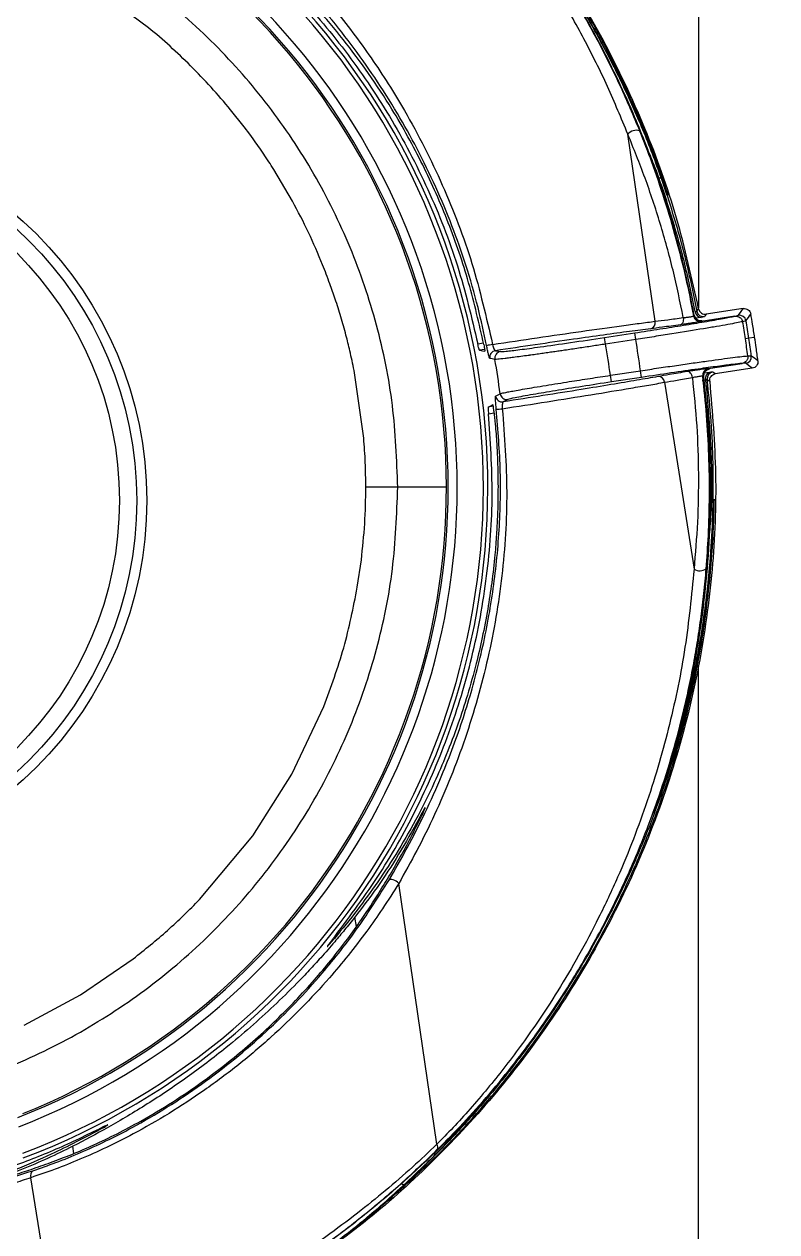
# Model space of a CAD drawing. Extents: x -51 to 27, y -13 to 136.
# Drawn here: x -37.31 to -33.94, y 42.49 to 47.88 of the extents above; entities that cross this region are included whole.
import ezdxf

# ---------------------------------------------------------------- set-up
doc = ezdxf.new("R2010")
doc.units = 0
doc.header["$MEASUREMENT"] = 0
doc.layers.add('GEOMETRY', color=2, linetype='Continuous', lineweight=25)

# ---------------------------------------------------------------- blocks, each defined once
blk = doc.blocks.new('2026 MONTERREY-BLOOM')
at = {"layer": 'GEOMETRY'}
for p, q in [((-22.6128, -34.1965), (-22.6128, -37.1011)), ((-25.0709, -35.8489), (-25.2888, -35.6878)), ((-24.6442, -36.291), (-24.7045, -36.215)), ((-24.6187, -36.325), (-24.6442, -36.291)), ((-24.6037, -36.3456), (-24.6187, -36.325)), ((-24.4276, -36.6235), (-24.5112, -36.482)), ((-22.4128, -37.1037), (-22.5779, -37.1289)), ((-22.6006, -37.1429), (-22.6255, -37.1471)), ((-22.4501, -37.1381), (-22.6007, -37.161)), ((-22.4002, -37.1582), (-22.4151, -37.1624)), ((-23.0322, -37.2329), (-22.8976, -37.2124)), ((-23.0277, -37.2625), (-23.0322, -37.2329)), ((-22.8931, -37.242), (-22.8976, -37.2124)), ((-22.3876, -37.2364), (-22.4028, -37.2387)), ((-22.3616, -37.2324), (-22.3876, -37.2364)), ((-23.5992, -37.2609), (-23.5741, -37.2571)), ((-23.5686, -37.2863), (-23.5918, -37.2898)), ((-22.8931, -37.242), (-23.0277, -37.2625)), ((-22.3919, -37.3151), (-22.3764, -37.3147)), ((-24.109, -37.6823), (-24.1519, -37.3799)), ((-23.0065, -37.4019), (-22.8719, -37.3814)), ((-22.8673, -37.4111), (-22.8719, -37.3814)), ((-22.5631, -37.389), (-22.588, -37.3924)), ((-22.5686, -37.3717), (-22.418, -37.3488)), ((-22.3722, -37.3705), (-22.5373, -37.3956)), ((-23.0019, -37.4316), (-23.0065, -37.4019)), ((-22.8673, -37.4111), (-23.0019, -37.4316)), ((-22.5962, -37.4238), (-22.5808, -37.4218)), ((-23.5299, -37.5403), (-23.5532, -37.5438)), ((-23.5515, -37.5737), (-23.5262, -37.5698)), ((-23.7439, -37.9016), (-23.957, -37.9016)), ((-24.1378, -38.349), (-24.1198, -38.2268)), ((-22.6128, -41.6067), (-22.6128, -38.702)), ((-24.43, -39.184), (-24.2872, -38.8815)), ((-24.605, -39.4598), (-24.43, -39.184)), ((-23.8619, -39.3824), (-23.8604, -39.3916)), ((-24.843, -39.7441), (-24.605, -39.4598)), ((-23.7819, -40.8383), (-23.9526, -39.6723)), ((-24.142, -39.8654), (-24.1487, -39.8232)), ((-25.3756, -40.1706), (-25.1398, -40.0092)), ((-25.6273, -40.3057), (-25.3756, -40.1706)), ((-25.4055, -40.8795), (-25.4102, -40.8472)), ((-25.4591, -41.859), (-25.5971, -40.9873))]:
    blk.add_line(p, q, dxfattribs=at)
at = {"layer": 'GEOMETRY', "flags": 128}
for points in [[(-22.806, -37.1607), (-22.8747, -36.6923), (-22.9286, -36.3244)], [(-22.7754, -36.5227), (-22.7773, -36.5211), (-22.7816, -36.5205), (-22.7881, -36.5211), (-22.7931, -36.5221)], [(-22.6197, -37.1159), (-22.6153, -37.1097), (-22.6119, -37.1049)], [(-22.4343, -37.1336), (-22.4223, -37.1169), (-22.4128, -37.1037)], [(-22.6807, -37.144), (-22.6802, -37.1498), (-22.6804, -37.1554), (-22.6812, -37.1607), (-22.6825, -37.1654), (-22.6844, -37.1694), (-22.6868, -37.1726), (-22.6896, -37.1748), (-22.6927, -37.1759)], [(-22.6347, -37.1368), (-22.6332, -37.1348), (-22.632, -37.1331)], [(-22.598, -37.1573), (-22.5995, -37.1594), (-22.6007, -37.161)], [(-22.5779, -37.1289), (-22.5823, -37.1351), (-22.5857, -37.1399)], [(-23.5918, -37.2898), (-23.5786, -37.2921), (-23.5682, -37.2938)], [(-23.5226, -37.3308), (-23.5355, -37.3286), (-23.5456, -37.3269)], [(-23.5207, -37.292), (-23.5078, -37.2942), (-23.4976, -37.2959)], [(-22.6399, -37.4118), (-22.6412, -37.4061), (-22.643, -37.4008), (-22.6453, -37.396), (-22.648, -37.3919), (-22.6511, -37.3886), (-22.6543, -37.3863), (-22.6576, -37.3851), (-22.6608, -37.3849)], [(-22.5649, -37.3745), (-22.567, -37.3729), (-22.5686, -37.3717)], [(-22.5373, -37.3956), (-22.5433, -37.391), (-22.548, -37.3874)], [(-22.3722, -37.3705), (-22.3887, -37.3581), (-22.4016, -37.3483)], [(-22.7645, -37.4332), (-22.6906, -37.9007), (-22.6326, -38.268)], [(-22.5938, -37.4049), (-22.5918, -37.4065), (-22.5902, -37.4077)], [(-22.5733, -37.4205), (-22.5673, -37.425), (-22.5626, -37.4286)], [(-23.5201, -37.4947), (-23.5084, -37.4888), (-23.4993, -37.4842)], [(-23.5532, -37.5438), (-23.5412, -37.5378), (-23.5318, -37.533)], [(-23.465, -37.51), (-23.4767, -37.5159), (-23.4858, -37.5206)], [(-22.7731, -39.2476), (-22.773, -39.2476), (-22.7729, -39.2486)], [(-23.9526, -39.6723), (-23.9578, -39.6674), (-23.9641, -39.663), (-23.9708, -39.6594), (-23.9776, -39.6569), (-23.9841, -39.6555), (-23.9898, -39.6554), (-23.9944, -39.6566), (-23.9975, -39.6589)]]:
    blk.add_lwpolyline(points, dxfattribs=at)
at = {"layer": 'GEOMETRY'}
for radius in [1.685, 1.64, 1.5625]:
    blk.add_circle((-26.764, -37.9616), radius, dxfattribs=at)
for centre, radius, start, end in [((-26.7555, -37.9016), 3.201, 290.5678, 86.753), ((-26.7555, -37.9016), 3.181, 290.6619, 86.6589), ((-26.7555, -37.9016), 3.064, 291.1274, 86.1934), ((-26.7555, -37.9016), 3.024, 291.335, 85.9858), ((-26.7555, -37.9016), 3.016, 291.84, 85.4808), ((-22.891, -36.3571), 0.0499, 72.6965, 138.9794), ((-22.5999, -37.1155), 0.0274, 182.7797, 268.5118), ((-22.5902, -37.1102), 0.03, 190.7773, 278.6409), ((-32.7306, -29.7539), 12.7098, 324.36867, 324.53534), ((-22.8335, -37.1666), 0.0281, 284.8494, 12.2596), ((-22.6052, -37.1313), 0.03, 190.5341, 278.6408), ((-22.6025, -37.1276), 0.03, 190.5771, 278.6408), ((-22.4298, -37.1633), 0.03, 9.7064, 98.6404), ((-26.7555, -37.9016), 4.4028, 8.6604, 9.6652), ((-26.7555, -37.9016), 4.4182, 8.6604, 9.6865), ((-26.7555, -37.9016), 4.4182, 7.6343, 8.6604), ((-23.4317, -37.8051), 0.5507, 100.6357, 103.4351), ((-26.7555, -37.9016), 3.7822, 7.592, 9.7288), ((-26.7555, -37.9016), 3.9183, 7.6292, 9.6916), ((-26.7555, -37.9016), 4.4028, 7.6556, 8.6604), ((-23.5161, -37.3217), 0.03, 98.7588, 190.1208), ((-23.4931, -37.3256), 0.03, 98.7586, 189.9846), ((-26.7555, -37.9016), 3.2828, 7.3062, 10.0146), ((-22.4062, -37.3187), 0.03, 278.6804, 7.6144), ((-30.0366, -47.4624), 12.7144, 52.78548, 52.9521), ((-22.564, -37.4014), 0.03, 98.68, 186.7867), ((-22.5604, -37.4041), 0.03, 98.68, 186.7437), ((-22.5543, -37.4149), 0.0274, 108.809, 194.5411), ((-22.5435, -37.4171), 0.03, 98.6799, 186.5435), ((-22.7925, -37.4356), 0.0281, 5.0612, 92.4714), ((-23.4903, -37.4909), 0.03, 187.2, 278.562), ((-23.4695, -37.4803), 0.03, 187.3362, 278.5622), ((-23.5537, -37.0042), 0.5507, 273.8857, 276.6851), ((-22.6064, -38.2256), 0.0499, 238.3414, 304.6243), ((-23.7978, -40.8513), 0.0206, 328.4317, 39.3528), ((-25.5727, -40.9774), 0.0263, 126.0237, 202.2834), ((-23.9332, -40.9993), 0.0179, 239.6339, 303.0185)]:
    blk.add_arc(centre, radius, start, end, dxfattribs=at)
for points, knots in [([(-36.6427, -38.9849), (-36.6428, -38.748), (-36.6429, -38.2513), (-36.6431, -37.4958), (-36.643, -36.7174), (-36.6423, -35.9379), (-36.6409, -35.1552), (-36.6388, -34.37), (-36.6343, -33.1243), (-36.6247, -31.4274), (-36.6007, -28.7277), (-36.5557, -25.4875), (-36.48, -22.0033), (-36.3837, -18.8258), (-36.2694, -15.9518), (-36.1467, -13.5568), (-36.0218, -11.6425), (-35.9083, -10.2086), (-35.8038, -9.1111), (-35.7174, -8.3466), (-35.6715, -7.9173), (-35.5982, -7.4928), (-35.4908, -7.0801), (-35.3398, -6.6435), (-35.1358, -6.1898), (-34.8703, -5.7277), (-34.5603, -5.2943), (-34.2088, -4.8937), (-33.8193, -4.53), (-33.3956, -4.2066), (-32.942, -3.9269), (-32.4916, -3.7075), (-32.0535, -3.5411), (-31.634, -3.4198), (-31.1992, -3.3309), (-30.7502, -3.28), (-30.3002, -3.2288), (-29.6557, -3.1612), (-28.8172, -3.0818), (-27.5048, -2.9746), (-25.9207, -2.8687), (-23.9532, -2.7617), (-21.8759, -2.6679), (-19.6786, -2.5868), (-17.2507, -2.5139), (-14.59, -2.4519), (-11.7055, -2.4029), (-8.8195, -2.3695), (-5.9364, -2.3497), (-3.0548, -2.3416), (-0.5983, -2.3393), (1.4461, -2.34), (3.0915, -2.3423), (4.7536, -2.3465), (6.4156, -2.3534), (8.0545, -2.3645), (10.4077, -2.3864), (13.4813, -2.429), (16.9743, -2.5047), (20.1483, -2.6009), (23.0112, -2.7146), (25.3952, -2.8364), (27.3074, -2.9606), (28.7412, -3.0736), (29.84, -3.1777), (30.6063, -3.2639), (31.0378, -3.31), (31.4634, -3.3805), (31.8765, -3.4857), (32.3137, -3.6341), (32.7687, -3.8357), (33.2323, -4.0987), (33.6676, -4.4064), (34.0701, -4.7558), (34.436, -5.1433), (34.7616, -5.5651), (35.0437, -6.0171), (35.2785, -6.4922), (35.464, -6.9855), (35.6016, -7.491), (35.6829, -8.0099), (35.7387, -8.5338), (35.8146, -9.2299), (35.8967, -10.0974), (36.0051, -11.4079), (36.112, -12.9931), (36.2405, -15.3392), (36.3619, -18.1726), (36.4654, -21.4568), (36.5399, -24.7062), (36.5915, -27.9302), (36.6206, -30.8028), (36.6357, -33.3227), (36.6407, -34.9225), (36.6423, -35.9634), (36.6428, -36.4441), (36.643, -36.9237), (36.6431, -37.4023), (36.643, -37.8963), (36.6429, -38.4238), (36.6428, -38.792), (36.6428, -38.9849)], [0, 0, 0, 0, 0.005138, 0.010771, 0.016381, 0.022015, 0.027673, 0.03335, 0.039042, 0.054682, 0.070145, 0.097582, 0.124946, 0.145709, 0.16651, 0.187309, 0.197707, 0.208103, 0.218498, 0.221609, 0.224784, 0.227857, 0.230942, 0.234019, 0.237865, 0.24171, 0.245555, 0.249401, 0.253246, 0.257092, 0.260938, 0.264783, 0.267936, 0.271088, 0.274241, 0.277546, 0.280882, 0.284062, 0.291597, 0.299143, 0.312612, 0.326021, 0.341866, 0.357701, 0.373696, 0.394533, 0.415407, 0.436247, 0.457116, 0.477921, 0.498728, 0.51038, 0.52225, 0.534405, 0.54642, 0.558287, 0.569942, 0.597446, 0.624936, 0.645697, 0.666299, 0.687058, 0.697455, 0.707849, 0.718242, 0.721382, 0.724571, 0.72765, 0.730727, 0.733804, 0.737651, 0.741498, 0.745344, 0.74919, 0.753036, 0.756881, 0.760725, 0.76457, 0.768352, 0.772136, 0.775907, 0.779727, 0.783559, 0.79109, 0.798621, 0.812071, 0.825537, 0.849567, 0.873561, 0.896782, 0.920041, 0.943476, 0.95907, 0.97468, 0.978164, 0.981639, 0.985104, 0.988563, 0.992016, 0.995816, 1, 1, 1, 1]), ([(-22.6119, -37.1049), (-22.642, -36.9693), (-22.703, -36.6949), (-22.8472, -36.2935), (-23.0318, -35.901), (-23.2597, -35.5252), (-23.5273, -35.1726), (-23.8253, -34.8555), (-24.1467, -34.5769), (-24.4841, -34.3379), (-24.8388, -34.1361), (-25.204, -33.9695), (-25.4561, -33.889), (-25.5808, -33.8492)], [0, 0, 0, 0, 0.089873, 0.181823, 0.27544, 0.370265, 0.465798, 0.56152, 0.651476, 0.740697, 0.828771, 0.915319, 1, 1, 1, 1]), ([(-25.1669, -33.9979), (-25.1061, -34.0236), (-24.9836, -34.0754), (-24.8035, -34.1647), (-24.6247, -34.2634), (-24.4485, -34.3725), (-24.2752, -34.492), (-24.1057, -34.622), (-23.9407, -34.7625), (-23.7632, -34.9301), (-23.574, -35.1321), (-23.3761, -35.3765), (-23.1873, -35.6511), (-23.01, -35.9557), (-22.9123, -36.1758), (-22.8621, -36.2887)], [0, 0, 0, 0, 0.059316, 0.119572, 0.180767, 0.2429, 0.305973, 0.369986, 0.434937, 0.500827, 0.589431, 0.683651, 0.783487, 0.888936, 1, 1, 1, 1]), ([(-22.7754, -36.5227), (-22.7992, -36.4578), (-22.8468, -36.3283), (-22.9295, -36.1405), (-23.0203, -35.9573), (-23.12, -35.7787), (-23.2289, -35.6042), (-23.347, -35.4338), (-23.4742, -35.2683), (-23.61, -35.1084), (-23.7544, -34.9545), (-23.9089, -34.8053), (-24.0702, -34.6646), (-24.2209, -34.5457), (-24.3541, -34.4492), (-24.4699, -34.3709), (-24.6034, -34.2866), (-24.7555, -34.1981), (-24.8625, -34.1431), (-24.9161, -34.1155)], [0, 0, 0, 0, 0.0626328, 0.124974, 0.1871777, 0.2493743, 0.311699, 0.3743117, 0.4369702, 0.4992914, 0.561501, 0.6239071, 0.6883729, 0.749301, 0.7925577, 0.8342936, 0.8747307, 0.9372395, 1, 1, 1, 1]), ([(-24.7965, -34.1896), (-24.7652, -34.206), (-24.7024, -34.2388), (-24.6022, -34.2957), (-24.5014, -34.3569), (-24.4, -34.4227), (-24.2983, -34.4931), (-24.1809, -34.58), (-24.0479, -34.6867), (-23.9062, -34.8116), (-23.7687, -34.9448), (-23.6356, -35.086), (-23.5042, -35.2398), (-23.3793, -35.4017), (-23.2633, -35.5683), (-23.1745, -35.71), (-23.1061, -35.8286), (-23.0555, -35.9216), (-23.0067, -36.017), (-22.9613, -36.1119), (-22.9174, -36.2093), (-22.8902, -36.2754), (-22.8761, -36.3095)], [0, 0, 0, 0, 0.041672, 0.083644, 0.12599, 0.166138, 0.207601, 0.250591, 0.311569, 0.375929, 0.436784, 0.501074, 0.569315, 0.640125, 0.708652, 0.77746, 0.812991, 0.851047, 0.887921, 0.925043, 0.961294, 1, 1, 1, 1]), ([(-22.9286, -36.3244), (-22.958, -36.2533), (-23.0176, -36.1092), (-23.1219, -35.8996), (-23.2383, -35.6933), (-23.3671, -35.4928), (-23.5085, -35.2982), (-23.6449, -35.1319), (-23.7699, -34.994), (-23.8786, -34.883), (-23.9874, -34.78), (-24.0955, -34.6848), (-24.2012, -34.5981), (-24.3039, -34.5196), (-24.4031, -34.4485), (-24.5195, -34.3705), (-24.6517, -34.2887), (-24.7452, -34.2378), (-24.791, -34.2129)], [0, 0, 0, 0, 0.081971, 0.166091, 0.248666, 0.332015, 0.415448, 0.497759, 0.552102, 0.604335, 0.654506, 0.70267, 0.748889, 0.791935, 0.833539, 0.873779, 0.938188, 1, 1, 1, 1]), ([(-23.957, -37.9016), (-23.9617, -37.7795), (-23.9709, -37.5353), (-24.0452, -37.1753), (-24.1625, -36.8277), (-24.3251, -36.4984), (-24.529, -36.1932), (-24.771, -35.9172), (-25.047, -35.6751), (-25.3522, -35.4713), (-25.6815, -35.3087), (-26.0291, -35.1914), (-26.3891, -35.1171), (-26.6334, -35.1079), (-26.7555, -35.1032)], [0, 0, 0, 0, 0.083333, 0.166667, 0.25, 0.333333, 0.416667, 0.5, 0.583333, 0.666667, 0.75, 0.833333, 0.916667, 1, 1, 1, 1]), ([(-24.9489, -35.2366), (-24.856, -35.3038), (-24.6687, -35.4393), (-24.4161, -35.6805), (-24.1874, -35.9482), (-23.9858, -36.2455), (-23.8173, -36.5675), (-23.6829, -36.9082), (-23.6269, -37.1439), (-23.5992, -37.2609)], [0, 0, 0, 0, 0.137829, 0.277764, 0.419018, 0.560759, 0.708836, 0.855553, 1, 1, 1, 1]), ([(-23.5723, -37.2644), (-23.5932, -37.1718), (-23.6349, -36.9873), (-23.7277, -36.7191), (-23.842, -36.4594), (-23.9645, -36.2378), (-24.0861, -36.0524), (-24.199, -35.9011), (-24.3202, -35.7579), (-24.4479, -35.6248), (-24.5801, -35.5025), (-24.6671, -35.4334), (-24.7103, -35.3991)], [0, 0, 0, 0, 0.125028, 0.249162, 0.373356, 0.498619, 0.582502, 0.66613, 0.74888, 0.833365, 0.917102, 1, 1, 1, 1]), ([(-24.6068, -35.3768), (-24.5665, -35.4148), (-24.4852, -35.4914), (-24.362, -35.6214), (-24.2226, -35.7833), (-24.0735, -35.9813), (-23.9069, -36.2437), (-23.7517, -36.5498), (-23.6173, -36.8996), (-23.5613, -37.1427), (-23.5333, -37.2638)], [0, 0, 0, 0, 0.082627, 0.166309, 0.250683, 0.375627, 0.500134, 0.666534, 0.83386, 1, 1, 1, 1]), ([(-23.5597, -37.2694), (-23.5719, -37.2126), (-23.598, -37.0912), (-23.65, -36.9124), (-23.7133, -36.7326), (-23.786, -36.559), (-23.8677, -36.3914), (-23.9589, -36.228), (-24.0574, -36.0725), (-24.1647, -35.9218), (-24.2791, -35.778), (-24.3995, -35.6422), (-24.5236, -35.5148), (-24.6049, -35.4404), (-24.6457, -35.4029)], [0, 0, 0, 0, 0.078047, 0.166667, 0.24972, 0.333822, 0.419133, 0.499923, 0.584922, 0.666429, 0.749366, 0.834429, 0.916736, 1, 1, 1, 1]), ([(-22.632, -37.1331), (-22.6407, -37.0886), (-22.6582, -36.9991), (-22.6896, -36.8666), (-22.7248, -36.7357), (-22.7641, -36.6064), (-22.8066, -36.4807), (-22.8535, -36.3551), (-22.9095, -36.2182), (-22.9798, -36.0634), (-23.0642, -35.8972), (-23.1569, -35.734), (-23.2543, -35.5777), (-23.3244, -35.478), (-23.3598, -35.4277)], [0, 0, 0, 0, 0.071127, 0.143045, 0.214499, 0.285863, 0.358127, 0.42686, 0.501547, 0.59696, 0.70228, 0.803931, 0.901144, 1, 1, 1, 1]), ([(-23.3545, -35.4301), (-23.3385, -35.4522), (-23.3055, -35.4979), (-23.2575, -35.5679), (-23.2204, -35.6242), (-23.1941, -35.6654), (-23.1773, -35.6922), (-23.1597, -35.7207), (-23.1414, -35.7509), (-23.1224, -35.7828), (-23.1017, -35.8184), (-23.0732, -35.8685), (-23.041, -35.9274), (-23.0072, -35.9918), (-22.977, -36.0517), (-22.9482, -36.111), (-22.9212, -36.1692), (-22.8731, -36.2765), (-22.8076, -36.4377), (-22.7321, -36.6583), (-22.6677, -36.8845), (-22.6357, -37.0387), (-22.6197, -37.1159)], [0, 0, 0, 0, 0.04427, 0.091529, 0.137788, 0.153964, 0.171147, 0.189336, 0.208532, 0.228735, 0.249944, 0.275701, 0.322725, 0.359385, 0.394309, 0.432097, 0.466886, 0.498675, 0.623462, 0.749061, 0.87452, 1, 1, 1, 1]), ([(-24.8831, -36.0188), (-24.9135, -35.9894), (-24.9741, -35.9306), (-25.0386, -35.8761), (-25.0709, -35.8489)], [0, 0, 0, 0, 0.499914, 1, 1, 1, 1]), ([(-24.7045, -36.215), (-24.7331, -36.1812), (-24.7902, -36.1136), (-24.8522, -36.0504), (-24.8831, -36.0188)], [0, 0, 0, 0, 0.499981, 1, 1, 1, 1]), ([(-22.8761, -36.3095), (-22.8581, -36.3554), (-22.8191, -36.455), (-22.7638, -36.6173), (-22.7128, -36.7897), (-22.6689, -36.9634), (-22.6461, -37.0791), (-22.6347, -37.1368)], [0, 0, 0, 0, 0.177098, 0.384083, 0.595715, 0.798108, 1, 1, 1, 1]), ([(-22.8621, -36.2887), (-22.8431, -36.3359), (-22.8091, -36.4203), (-22.7804, -36.5038), (-22.7677, -36.5406)], [0, 0, 0, 0, 0.5599134, 1, 1, 1, 1]), ([(-24.5112, -36.482), (-24.5261, -36.4589), (-24.5558, -36.4127), (-24.5877, -36.3679), (-24.6037, -36.3456)], [0, 0, 0, 0, 0.500002, 1, 1, 1, 1]), ([(-22.6807, -37.144), (-22.6952, -37.0733), (-22.7241, -36.9314), (-22.7822, -36.7231), (-22.8502, -36.5176), (-22.9024, -36.389), (-22.9286, -36.3244)], [0, 0, 0, 0, 0.248557, 0.498736, 0.74836, 1, 1, 1, 1]), ([(-22.6272, -37.1169), (-22.643, -37.0412), (-22.675, -36.8877), (-22.7397, -36.6651), (-22.7973, -36.4924), (-22.837, -36.3979), (-22.8477, -36.3724)], [0, 0, 0, 0, 0.29566, 0.599861, 0.89229, 1, 1, 1, 1]), ([(-22.7693, -36.5401), (-22.7704, -36.5369), (-22.7724, -36.5311), (-22.7745, -36.5253), (-22.7754, -36.5227)], [0, 0, 0, 0, 0.559993, 1, 1, 1, 1]), ([(-22.7499, -36.5963), (-22.7499, -36.5961), (-22.7501, -36.5957), (-22.7516, -36.5916), (-22.7551, -36.5814), (-22.7613, -36.5634), (-22.7664, -36.5486), (-22.7693, -36.5401)], [0, 0, 0, 0, 0.065453, 0.138777, 0.32992, 0.6138, 1, 1, 1, 1]), ([(-22.7677, -36.5406), (-22.7649, -36.5491), (-22.76, -36.5638), (-22.7543, -36.5817), (-22.7511, -36.5917), (-22.7499, -36.5958), (-22.7499, -36.5962), (-22.7499, -36.5963)], [0, 0, 0, 0, 0.3862853, 0.670169, 0.8612142, 0.9345303, 1, 1, 1, 1]), ([(-24.2929, -36.9081), (-24.3132, -36.8597), (-24.3539, -36.7628), (-24.4031, -36.67), (-24.4276, -36.6235)], [0, 0, 0, 0, 0.500001, 1, 1, 1, 1]), ([(-24.1519, -37.3799), (-24.1582, -37.3506), (-24.1695, -37.2979), (-24.189, -37.2181), (-24.2111, -37.141), (-24.235, -37.0645), (-24.2623, -36.987), (-24.2819, -36.9363), (-24.2929, -36.9081)], [0, 0, 0, 0, 0.181739, 0.328214, 0.500001, 0.669559, 0.815551, 1, 1, 1, 1]), ([(-22.6272, -37.1169), (-22.6251, -37.1166), (-22.6209, -37.1161), (-22.6201, -37.1159), (-22.6197, -37.1159)], [0, 0, 0, 0, 0.500195, 1, 1, 1, 1]), ([(-22.6119, -37.1049), (-22.6107, -37.1086), (-22.6084, -37.1159), (-22.6001, -37.1243), (-22.5895, -37.1293), (-22.5818, -37.129), (-22.5779, -37.1289)], [0, 0, 0, 0, 0.250021, 0.499877, 0.74929, 1, 1, 1, 1]), ([(-22.4128, -37.1037), (-22.4089, -37.1036), (-22.4011, -37.1033), (-22.3904, -37.1085), (-22.3821, -37.117), (-22.3799, -37.1244), (-22.3787, -37.1282)], [0, 0, 0, 0, 0.25003, 0.499874, 0.749259, 1, 1, 1, 1]), ([(-22.3616, -37.2324), (-22.3646, -37.2129), (-22.3701, -37.1781), (-22.3761, -37.1434), (-22.3787, -37.1282)], [0, 0, 0, 0, 0.56, 1, 1, 1, 1]), ([(-23.5333, -37.2638), (-23.4659, -37.2538), (-23.3278, -37.2331), (-23.1305, -37.2047), (-22.9809, -37.1838), (-22.8744, -37.1694), (-22.8289, -37.1636), (-22.806, -37.1607)], [0, 0, 0, 0, 0.23294, 0.477179, 0.732712, 0.864938, 1, 1, 1, 1]), ([(-22.8976, -37.2124), (-22.8597, -37.2065), (-22.7841, -37.1949), (-22.6775, -37.1779), (-22.5792, -37.1617), (-22.4953, -37.1472), (-22.4651, -37.1411), (-22.4501, -37.1381)], [0, 0, 0, 0, 0.187666, 0.373776, 0.560449, 0.780252, 1, 1, 1, 1]), ([(-22.4151, -37.1624), (-22.4233, -37.1641), (-22.4394, -37.1675), (-22.4797, -37.1749), (-22.5295, -37.1836), (-22.6087, -37.197), (-22.7053, -37.2127), (-22.8109, -37.2293), (-22.8657, -37.2378), (-22.8931, -37.242)], [0, 0, 0, 0, 0.128391, 0.254471, 0.37824, 0.4997, 0.748336, 0.873895, 1, 1, 1, 1]), ([(-22.6927, -37.1759), (-22.7212, -37.1798), (-22.7722, -37.1869), (-22.8097, -37.1917), (-22.8263, -37.1938)], [0, 0, 0, 0, 0.558411, 1, 1, 1, 1]), ([(-22.806, -37.1607), (-22.7882, -37.1584), (-22.7527, -37.154), (-22.7047, -37.1473), (-22.6807, -37.144)], [0, 0, 0, 0, 0.501081, 1, 1, 1, 1]), ([(-22.6007, -37.161), (-22.6011, -37.1612), (-22.6021, -37.1615), (-22.6088, -37.1628), (-22.6188, -37.1645), (-22.6319, -37.1667), (-22.6469, -37.1691), (-22.6628, -37.1715), (-22.6787, -37.1739), (-22.688, -37.1752), (-22.6927, -37.1759)], [0, 0, 0, 0, 0.124802, 0.249828, 0.374917, 0.499914, 0.624779, 0.749507, 0.874557, 1, 1, 1, 1]), ([(-22.6807, -37.144), (-22.6784, -37.1438), (-22.6737, -37.1434), (-22.6657, -37.1426), (-22.6577, -37.1416), (-22.6501, -37.1405), (-22.6436, -37.1394), (-22.6386, -37.1383), (-22.6353, -37.1374), (-22.6349, -37.137), (-22.6347, -37.1368)], [0, 0, 0, 0, 0.125728, 0.250886, 0.375559, 0.500258, 0.625064, 0.750026, 0.874835, 1, 1, 1, 1]), ([(-22.6273, -37.1444), (-22.6281, -37.1434), (-22.6305, -37.14), (-22.6314, -37.1358), (-22.6321, -37.133)], [0, 0, 0, 0, 0.312542, 1, 1, 1, 1]), ([(-22.6077, -37.1582), (-22.6045, -37.1578), (-22.5989, -37.1571), (-22.5983, -37.1572), (-22.598, -37.1573)], [0, 0, 0, 0, 0.559361, 1, 1, 1, 1]), ([(-22.5857, -37.1399), (-22.5866, -37.1402), (-22.5883, -37.1407), (-22.5969, -37.1422), (-22.6006, -37.1429)], [0, 0, 0, 0, 0.559801, 1, 1, 1, 1]), ([(-22.4501, -37.1381), (-22.4452, -37.137), (-22.4366, -37.135), (-22.435, -37.1341), (-22.4343, -37.1336)], [0, 0, 0, 0, 0.558394, 1, 1, 1, 1]), ([(-22.4501, -37.1381), (-22.4461, -37.1379), (-22.4382, -37.1375), (-22.4289, -37.1418), (-22.4228, -37.1469), (-22.4178, -37.1531), (-22.4162, -37.1588), (-22.4151, -37.1624)], [0, 0, 0, 0, 0.24978, 0.499297, 0.629295, 0.757708, 1, 1, 1, 1]), ([(-22.8263, -37.1938), (-22.8567, -37.1977), (-22.9182, -37.2056), (-23.0355, -37.2216), (-23.1763, -37.2414), (-23.3392, -37.2649), (-23.4607, -37.283), (-23.5207, -37.292)], [0, 0, 0, 0, 0.183668, 0.371503, 0.561075, 0.783139, 1, 1, 1, 1]), ([(-23.4976, -37.2959), (-23.4916, -37.2957), (-23.4794, -37.2955), (-23.4156, -37.2878), (-23.3188, -37.2749), (-23.1873, -37.2562), (-23.0839, -37.2406), (-23.0322, -37.2329)], [0, 0, 0, 0, 0.1875639, 0.3742408, 0.5607118, 0.7803454, 1, 1, 1, 1]), ([(-22.3469, -37.337), (-22.3495, -37.3174), (-22.3541, -37.2825), (-22.3593, -37.2477), (-22.3616, -37.2324)], [0, 0, 0, 0, 0.56, 1, 1, 1, 1]), ([(-23.5918, -37.2898), (-23.5921, -37.2894), (-23.5927, -37.2884), (-23.5946, -37.2818), (-23.5968, -37.2722), (-23.5984, -37.2647), (-23.5992, -37.2609)], [0, 0, 0, 0, 0.250025, 0.499878, 0.749278, 1, 1, 1, 1]), ([(-23.5723, -37.2644), (-23.5716, -37.2682), (-23.5701, -37.276), (-23.5686, -37.2858), (-23.5678, -37.2925), (-23.5681, -37.2934), (-23.5682, -37.2938)], [0, 0, 0, 0, 0.25006, 0.499888, 0.749215, 1, 1, 1, 1]), ([(-23.5456, -37.3269), (-23.5463, -37.3258), (-23.5476, -37.3236), (-23.5514, -37.3084), (-23.5556, -37.2895), (-23.5583, -37.2761), (-23.5597, -37.2694)], [0, 0, 0, 0, 0.279709, 0.558923, 0.779104, 1, 1, 1, 1]), ([(-23.5333, -37.2638), (-23.5323, -37.2676), (-23.5303, -37.2753), (-23.5268, -37.2846), (-23.5234, -37.2909), (-23.5216, -37.2916), (-23.5207, -37.292)], [0, 0, 0, 0, 0.246225, 0.494638, 0.746255, 1, 1, 1, 1]), ([(-23.0277, -37.2625), (-23.0478, -37.2656), (-23.0887, -37.2718), (-23.1503, -37.2811), (-23.1992, -37.2883), (-23.2358, -37.2937), (-23.2611, -37.2974), (-23.2874, -37.3012), (-23.3144, -37.305), (-23.3417, -37.3089), (-23.3594, -37.3113), (-23.3683, -37.3126), (-23.3688, -37.3126), (-23.3707, -37.3129), (-23.3838, -37.3147), (-23.4085, -37.318), (-23.4377, -37.3219), (-23.4607, -37.3248), (-23.4873, -37.328), (-23.5128, -37.3308), (-23.5195, -37.3308), (-23.5226, -37.3308)], [0, 0, 0, 0, 0.08022, 0.163533, 0.249938, 0.284916, 0.322564, 0.362882, 0.405869, 0.451526, 0.499853, 0.499934, 0.500622, 0.502579, 0.51006, 0.573654, 0.647124, 0.703108, 0.749623, 0.882741, 1, 1, 1, 1]), ([(-22.8719, -37.3814), (-22.8445, -37.3773), (-22.7898, -37.3691), (-22.7101, -37.3574), (-22.6352, -37.3466), (-22.5448, -37.3339), (-22.4702, -37.324), (-22.4166, -37.3175), (-22.4002, -37.3159), (-22.3919, -37.3151)], [0, 0, 0, 0, 0.125917, 0.251287, 0.376112, 0.500391, 0.74516, 0.871421, 1, 1, 1, 1]), ([(-22.3919, -37.3151), (-22.3918, -37.3189), (-22.3917, -37.3248), (-22.3946, -37.3322), (-22.3988, -37.3389), (-22.4065, -37.3458), (-22.4141, -37.3478), (-22.418, -37.3488)], [0, 0, 0, 0, 0.242059, 0.370347, 0.500224, 0.749222, 1, 1, 1, 1]), ([(-22.3469, -37.337), (-22.3469, -37.3409), (-22.3468, -37.3487), (-22.3522, -37.3593), (-22.3609, -37.3674), (-22.3684, -37.3694), (-22.3722, -37.3705)], [0, 0, 0, 0, 0.25003, 0.499873, 0.749257, 1, 1, 1, 1]), ([(-22.418, -37.3488), (-22.4305, -37.3501), (-22.4555, -37.3526), (-22.5245, -37.3615), (-22.6171, -37.3742), (-22.7339, -37.391), (-22.8229, -37.4044), (-22.8673, -37.4111)], [0, 0, 0, 0, 0.1863628, 0.3732786, 0.5603566, 0.7802915, 1, 1, 1, 1]), ([(-22.6608, -37.3849), (-22.6892, -37.3896), (-22.7401, -37.398), (-22.7773, -37.4046), (-22.7937, -37.4075)], [0, 0, 0, 0, 0.558411, 1, 1, 1, 1]), ([(-22.5686, -37.3717), (-22.5691, -37.3717), (-22.5701, -37.3717), (-22.5769, -37.3724), (-22.587, -37.3738), (-22.6001, -37.3756), (-22.6151, -37.3778), (-22.6311, -37.3802), (-22.6469, -37.3827), (-22.6562, -37.3842), (-22.6608, -37.3849)], [0, 0, 0, 0, 0.124802, 0.249828, 0.374917, 0.499914, 0.624779, 0.749507, 0.874557, 1, 1, 1, 1]), ([(-22.5744, -37.3765), (-22.5713, -37.3759), (-22.5657, -37.3749), (-22.5652, -37.3746), (-22.5649, -37.3745)], [0, 0, 0, 0, 0.559361, 1, 1, 1, 1]), ([(-22.548, -37.3874), (-22.549, -37.3874), (-22.5507, -37.3874), (-22.5593, -37.3885), (-22.5631, -37.389)], [0, 0, 0, 0, 0.559801, 1, 1, 1, 1]), ([(-22.5626, -37.4286), (-22.5626, -37.4248), (-22.5626, -37.4171), (-22.5571, -37.4066), (-22.5484, -37.3986), (-22.541, -37.3966), (-22.5373, -37.3956)], [0, 0, 0, 0, 0.250021, 0.499877, 0.74929, 1, 1, 1, 1]), ([(-22.4016, -37.3483), (-22.4028, -37.3481), (-22.4049, -37.3477), (-22.414, -37.3485), (-22.418, -37.3488)], [0, 0, 0, 0, 0.559721, 1, 1, 1, 1]), ([(-22.5626, -37.4286), (-22.5509, -37.5671), (-22.5275, -37.8472), (-22.5456, -38.2733), (-22.605, -38.7029), (-22.7107, -39.1295), (-22.8612, -39.5458), (-23.0513, -39.9373), (-23.2751, -40.2989), (-23.5261, -40.6276), (-23.8046, -40.9258), (-24.1037, -41.1935), (-24.3204, -41.3454), (-24.4276, -41.4206)], [0, 0, 0, 0, 0.089873, 0.181823, 0.27544, 0.370265, 0.465798, 0.56152, 0.651476, 0.740697, 0.828771, 0.915319, 1, 1, 1, 1]), ([(-23.4993, -37.4842), (-23.4982, -37.4838), (-23.496, -37.4829), (-23.4875, -37.4809), (-23.4744, -37.4782), (-23.4551, -37.4744), (-23.4275, -37.4694), (-23.3915, -37.4631), (-23.3463, -37.4555), (-23.2965, -37.4473), (-23.2435, -37.4388), (-23.1784, -37.4284), (-23.0996, -37.4161), (-23.0369, -37.4066), (-23.0065, -37.4019)], [0, 0, 0, 0, 0.056581, 0.117115, 0.181602, 0.250042, 0.325644, 0.416287, 0.499864, 0.590956, 0.674198, 0.749587, 0.878287, 1, 1, 1, 1]), ([(-23.4896, -37.5512), (-23.4222, -37.5408), (-23.2842, -37.5194), (-23.0874, -37.4878), (-22.9383, -37.4632), (-22.8324, -37.4452), (-22.7873, -37.4372), (-22.7645, -37.4332)], [0, 0, 0, 0, 0.23294, 0.477179, 0.732712, 0.864938, 1, 1, 1, 1]), ([(-22.7937, -37.4075), (-22.8239, -37.4129), (-22.885, -37.4237), (-23.0017, -37.4434), (-23.142, -37.4664), (-23.3046, -37.4924), (-23.4259, -37.5113), (-23.4858, -37.5206)], [0, 0, 0, 0, 0.183668, 0.371503, 0.561075, 0.783139, 1, 1, 1, 1]), ([(-23.0019, -37.4316), (-23.046, -37.4384), (-23.134, -37.4519), (-23.2552, -37.4714), (-23.3611, -37.4892), (-23.4422, -37.5038), (-23.4574, -37.5079), (-23.465, -37.51)], [0, 0, 0, 0, 0.187564, 0.374241, 0.560712, 0.780345, 1, 1, 1, 1]), ([(-22.5902, -37.4077), (-22.582, -37.4874), (-22.5656, -37.647), (-22.5581, -37.8849), (-22.5627, -38.1197), (-22.5789, -38.3332), (-22.6037, -38.5324), (-22.6348, -38.7162), (-22.6747, -38.8996), (-22.7212, -39.0778), (-22.7584, -39.1939), (-22.7772, -39.2524)], [0, 0, 0, 0, 0.125772, 0.251681, 0.376982, 0.501503, 0.596925, 0.702254, 0.803915, 0.901136, 1, 1, 1, 1]), ([(-22.7729, -39.2486), (-22.7572, -39.2011), (-22.7259, -39.1065), (-22.6843, -38.9587), (-22.6471, -38.8068), (-22.6154, -38.6518), (-22.5905, -38.5013), (-22.5696, -38.3403), (-22.5543, -38.168), (-22.546, -37.9815), (-22.5462, -37.7949), (-22.5543, -37.6077), (-22.567, -37.4829), (-22.5733, -37.4205)], [0, 0, 0, 0, 0.081146, 0.161642, 0.249928, 0.335941, 0.41981, 0.498644, 0.600158, 0.700486, 0.800174, 0.900076, 1, 1, 1, 1]), ([(-22.7645, -37.4332), (-22.7468, -37.43), (-22.7116, -37.4237), (-22.6638, -37.4157), (-22.6399, -37.4118)], [0, 0, 0, 0, 0.501081, 1, 1, 1, 1]), ([(-22.6399, -37.4118), (-22.6376, -37.4113), (-22.633, -37.4102), (-22.6251, -37.4087), (-22.6172, -37.4073), (-22.6097, -37.4061), (-22.6031, -37.4052), (-22.5981, -37.4047), (-22.5947, -37.4045), (-22.5941, -37.4048), (-22.5938, -37.4049)], [0, 0, 0, 0, 0.125728, 0.250886, 0.375559, 0.500258, 0.625064, 0.750026, 0.874835, 1, 1, 1, 1]), ([(-22.6399, -37.4118), (-22.6327, -37.4836), (-22.6181, -37.6276), (-22.6115, -37.8439), (-22.6152, -38.0602), (-22.6268, -38.1986), (-22.6326, -38.268)], [0, 0, 0, 0, 0.248557, 0.498736, 0.74836, 1, 1, 1, 1]), ([(-22.578, -38.2666), (-22.5745, -38.2174), (-22.5669, -38.1108), (-22.5624, -37.9394), (-22.5651, -37.7596), (-22.5749, -37.5806), (-22.5875, -37.4634), (-22.5938, -37.4049)], [0, 0, 0, 0, 0.177099, 0.384084, 0.595719, 0.79811, 1, 1, 1, 1]), ([(-22.5808, -37.4218), (-22.5787, -37.4214), (-22.5745, -37.4206), (-22.5737, -37.4205), (-22.5733, -37.4205)], [0, 0, 0, 0, 0.500195, 1, 1, 1, 1]), ([(-22.5808, -37.4218), (-22.5717, -37.5248), (-22.5536, -37.7312), (-22.5518, -37.9715), (-22.5635, -38.1066), (-22.5665, -38.1402)], [0, 0, 0, 0, 0.428177, 0.857819, 1, 1, 1, 1]), ([(-23.5164, -37.5537), (-23.5172, -37.5451), (-23.519, -37.5278), (-23.5205, -37.5086), (-23.5208, -37.4971), (-23.5203, -37.4955), (-23.5201, -37.4947)], [0, 0, 0, 0, 0.279967, 0.559498, 0.779618, 1, 1, 1, 1]), ([(-23.9975, -39.6589), (-23.9696, -39.611), (-23.9142, -39.5158), (-23.8336, -39.3572), (-23.7652, -39.2052), (-23.7085, -39.0616), (-23.6634, -38.9324), (-23.6229, -38.7997), (-23.576, -38.6199), (-23.531, -38.3894), (-23.5013, -38.1116), (-23.4936, -37.8321), (-23.5088, -37.6467), (-23.5164, -37.5537)], [0, 0, 0, 0, 0.083269, 0.165581, 0.250649, 0.313316, 0.37564, 0.435615, 0.500134, 0.625357, 0.750307, 0.874884, 1, 1, 1, 1]), ([(-23.4896, -37.5512), (-23.4802, -37.6752), (-23.4613, -37.924), (-23.4854, -38.2979), (-23.5374, -38.606), (-23.5989, -38.8472), (-23.6544, -39.0244), (-23.719, -39.1981), (-23.7916, -39.3659), (-23.8706, -39.5266), (-23.9253, -39.624), (-23.9526, -39.6723)], [0, 0, 0, 0, 0.1661273, 0.3334409, 0.499831, 0.583204, 0.6666095, 0.7493349, 0.8337017, 0.9173781, 1, 1, 1, 1]), ([(-23.5269, -37.5623), (-23.5274, -37.5584), (-23.5283, -37.5506), (-23.5297, -37.5408), (-23.531, -37.5341), (-23.5315, -37.5334), (-23.5318, -37.533)], [0, 0, 0, 0, 0.25006, 0.499888, 0.749215, 1, 1, 1, 1]), ([(-23.4858, -37.5206), (-23.4866, -37.5212), (-23.4882, -37.5224), (-23.4895, -37.5295), (-23.4901, -37.5394), (-23.4897, -37.5473), (-23.4896, -37.5512)], [0, 0, 0, 0, 0.253745, 0.505362, 0.753775, 1, 1, 1, 1]), ([(-24.2373, -39.908), (-24.1687, -39.8161), (-24.0302, -39.6311), (-23.8609, -39.3256), (-23.7223, -39.0019), (-23.6183, -38.6581), (-23.5533, -38.3005), (-23.5265, -37.9352), (-23.5432, -37.6936), (-23.5515, -37.5737)], [0, 0, 0, 0, 0.137829, 0.277764, 0.419018, 0.560759, 0.708836, 0.855553, 1, 1, 1, 1]), ([(-23.5269, -37.5623), (-23.525, -37.5814), (-23.5201, -37.6301), (-23.5136, -37.7191), (-23.5091, -37.8263), (-23.5085, -37.9351), (-23.511, -38.0295), (-23.5156, -38.1169), (-23.5233, -38.2149), (-23.5359, -38.3265), (-23.5547, -38.4499), (-23.5778, -38.5702), (-23.6077, -38.6987), (-23.6438, -38.8283), (-23.6885, -38.9645), (-23.738, -39.095), (-23.8003, -39.2391), (-23.8755, -39.3897), (-23.9651, -39.5454), (-24.0272, -39.6366), (-24.058, -39.6818)], [0, 0, 0, 0, 0.0253241, 0.0644886, 0.1174936, 0.166796, 0.2078597, 0.2418854, 0.2821365, 0.3373926, 0.3898226, 0.4466082, 0.4988878, 0.5638109, 0.6241342, 0.6887282, 0.7494058, 0.834501, 0.9178408, 1, 1, 1, 1]), ([(-24.0998, -37.9016), (-24.1002, -37.865), (-24.101, -37.7918), (-24.1063, -37.7188), (-24.109, -37.6823)], [0, 0, 0, 0, 0.5000102, 1, 1, 1, 1]), ([(-26.7555, -40.7001), (-26.6334, -40.6954), (-26.3891, -40.6862), (-26.0291, -40.6119), (-25.6815, -40.4946), (-25.3522, -40.332), (-25.047, -40.1281), (-24.771, -39.8861), (-24.529, -39.6101), (-24.3251, -39.3048), (-24.1625, -38.9756), (-24.0452, -38.628), (-23.9709, -38.2679), (-23.9617, -38.0237), (-23.957, -37.9016)], [0, 0, 0, 0, 0.0833333, 0.1666667, 0.25, 0.3333333, 0.4166667, 0.5, 0.5833333, 0.6666667, 0.75, 0.8333333, 0.9166667, 1, 1, 1, 1]), ([(-24.1198, -38.2268), (-24.114, -38.1728), (-24.1023, -38.0647), (-24.1006, -37.956), (-24.0998, -37.9016)], [0, 0, 0, 0, 0.499999, 1, 1, 1, 1]), ([(-22.5429, -37.9552), (-22.5429, -37.9555), (-22.543, -37.956), (-22.5432, -37.9608), (-22.5435, -37.9714), (-22.544, -37.9901), (-22.5444, -38.0057), (-22.5447, -38.0147)], [0, 0, 0, 0, 0.0725916, 0.1559955, 0.3299987, 0.6138448, 1, 1, 1, 1]), ([(-22.5434, -38.0137), (-22.5432, -38.0048), (-22.5429, -37.9893), (-22.5427, -37.9709), (-22.5427, -37.9605), (-22.5428, -37.9559), (-22.5428, -37.9554), (-22.5429, -37.9552)], [0, 0, 0, 0, 0.386243, 0.670095, 0.842862, 0.926944, 1, 1, 1, 1]), ([(-22.5453, -38.0331), (-22.5473, -38.0779), (-22.5513, -38.1673), (-22.5631, -38.3041), (-22.5791, -38.4411), (-22.6004, -38.5815), (-22.6252, -38.7155), (-22.6566, -38.8585), (-22.6946, -39.0069), (-22.7422, -39.1661), (-22.7958, -39.3232), (-22.8557, -39.4784), (-22.9368, -39.6665), (-23.0458, -39.887), (-23.1889, -40.1332), (-23.3225, -40.3318), (-23.4351, -40.4826), (-23.5223, -40.5918), (-23.6247, -40.712), (-23.7436, -40.8418), (-23.8293, -40.9262), (-23.8723, -40.9685)], [0, 0, 0, 0, 0.040605, 0.080991, 0.124986, 0.166465, 0.210729, 0.249396, 0.30011, 0.350112, 0.40005, 0.449831, 0.499333, 0.582704, 0.667311, 0.749293, 0.792552, 0.834289, 0.874727, 0.937238, 1, 1, 1, 1]), ([(-22.5585, -38.2823), (-22.5544, -38.2315), (-22.5471, -38.1409), (-22.5445, -38.0526), (-22.5434, -38.0137)], [0, 0, 0, 0, 0.559913, 1, 1, 1, 1]), ([(-22.5447, -38.0147), (-22.5448, -38.0181), (-22.545, -38.0242), (-22.5452, -38.0304), (-22.5453, -38.0331)], [0, 0, 0, 0, 0.5599931, 1, 1, 1, 1]), ([(-24.0767, -41.1554), (-23.9763, -41.0681), (-23.7726, -40.8907), (-23.4967, -40.5844), (-23.243, -40.2443), (-23.0604, -39.9373), (-22.9323, -39.6792), (-22.8451, -39.4785), (-22.7653, -39.2644), (-22.6945, -39.0372), (-22.635, -38.7969), (-22.587, -38.5442), (-22.5681, -38.3706), (-22.5585, -38.2823)], [0, 0, 0, 0, 0.119549, 0.242852, 0.369909, 0.500718, 0.563445, 0.629039, 0.6975, 0.768826, 0.843018, 0.920076, 1, 1, 1, 1]), ([(-22.6326, -38.268), (-22.644, -38.3846), (-22.6668, -38.6169), (-22.7377, -38.9621), (-22.8368, -39.3054), (-22.9483, -39.5934), (-23.056, -39.823), (-23.1457, -39.9924), (-23.2386, -40.15), (-23.3268, -40.2853), (-23.4082, -40.4005), (-23.4817, -40.4978), (-23.557, -40.5913), (-23.6332, -40.6802), (-23.7096, -40.7643), (-23.758, -40.8138), (-23.7819, -40.8383)], [0, 0, 0, 0, 0.124745, 0.248643, 0.372535, 0.497684, 0.565281, 0.629598, 0.690734, 0.748805, 0.791854, 0.833461, 0.873703, 0.916978, 0.95903, 1, 1, 1, 1]), ([(-23.7802, -40.8621), (-23.7421, -40.8239), (-23.6659, -40.7474), (-23.5481, -40.6154), (-23.4316, -40.4732), (-23.3079, -40.3067), (-23.1794, -40.1126), (-23.0527, -39.8927), (-22.9469, -39.6796), (-22.8591, -39.4748), (-22.7881, -39.2831), (-22.727, -39.0895), (-22.6844, -38.9278), (-22.6544, -38.7942), (-22.6338, -38.6903), (-22.6156, -38.5847), (-22.6005, -38.4806), (-22.5876, -38.3746), (-22.5813, -38.3034), (-22.578, -38.2666)], [0, 0, 0, 0, 0.062929, 0.125944, 0.186635, 0.250525, 0.332552, 0.416047, 0.500993, 0.569246, 0.640067, 0.708606, 0.777425, 0.812962, 0.851023, 0.887904, 0.925032, 0.961288, 1, 1, 1, 1]), ([(-24.2872, -38.8815), (-24.2554, -38.7947), (-24.1916, -38.6211), (-24.1557, -38.4397), (-24.1378, -38.349)], [0, 0, 0, 0, 0.5, 1, 1, 1, 1]), ([(-19.8033, -75.3764), (-20.5726, -75.3487), (-22.1071, -75.2936), (-24.4102, -75.1858), (-26.4521, -75.0692), (-28.236, -74.9394), (-29.4096, -74.8337), (-30.2308, -74.7488), (-30.6969, -74.6957), (-31.1616, -74.645), (-31.6218, -74.5543), (-32.0883, -74.4187), (-32.5518, -74.2366), (-33.0066, -74.006), (-33.4377, -73.7331), (-33.8408, -73.4206), (-34.2125, -73.0713), (-34.5493, -72.6882), (-34.8482, -72.2749), (-35.1066, -71.8351), (-35.3065, -71.4059), (-35.4568, -70.9961), (-35.566, -70.6114), (-35.6464, -70.2238), (-35.6951, -69.8245), (-35.7408, -69.4226), (-35.8384, -68.5165), (-35.959, -67.1829), (-36.0842, -65.4161), (-36.1971, -63.4626), (-36.3013, -61.258), (-36.3943, -58.796), (-36.4684, -56.328), (-36.5267, -53.8502), (-36.5772, -51.0384), (-36.6156, -47.8954), (-36.6375, -44.5611), (-36.6425, -42.225), (-36.643, -40.8865), (-36.6431, -40.4064), (-36.643, -39.9263), (-36.6428, -39.4525), (-36.6428, -39.1387), (-36.6427, -38.9849)], [0, 0, 0, 0, 0.0467709, 0.0932958, 0.1400933, 0.1710351, 0.2019709, 0.2116866, 0.2211975, 0.2304811, 0.2400742, 0.2496538, 0.2599664, 0.2702825, 0.2805986, 0.2909143, 0.3012298, 0.311545, 0.3218607, 0.3321766, 0.3424925, 0.3505825, 0.3586781, 0.3667695, 0.3746051, 0.3831066, 0.3913525, 0.429977, 0.4644608, 0.4989699, 0.5488683, 0.598565, 0.6486664, 0.6988989, 0.7491594, 0.8195402, 0.8898842, 0.9517621, 0.9614858, 0.9712096, 0.9809334, 0.9906576, 1, 1, 1, 1]), ([(-22.7772, -39.2524), (-22.785, -39.2753), (-22.7967, -39.3097), (-22.8084, -39.3434), (-22.8128, -39.3564), (-22.8138, -39.3598), (-22.8116, -39.3548), (-22.806, -39.3406), (-22.793, -39.3061), (-22.7809, -39.2716), (-22.7729, -39.2486)], [0, 0, 0, 0, 0.2491849, 0.3742471, 0.4370105, 0.4996726, 0.5622302, 0.625056, 0.7505073, 1, 1, 1, 1]), ([(-23.8579, -39.387), (-23.8522, -39.3751), (-23.8435, -39.3571), (-23.8365, -39.3409), (-23.8343, -39.3347), (-23.8338, -39.3325), (-23.8347, -39.3331), (-23.8377, -39.3376), (-23.8438, -39.3484), (-23.8525, -39.3645), (-23.8588, -39.3764), (-23.8619, -39.3824)], [0, 0, 0, 0, 0.247844, 0.373197, 0.437877, 0.498434, 0.560249, 0.624355, 0.749376, 0.874727, 1, 1, 1, 1]), ([(-23.8619, -39.3824), (-23.8919, -39.4364), (-23.9515, -39.5441), (-24.0491, -39.6928), (-24.1156, -39.7798), (-24.1487, -39.8232)], [0, 0, 0, 0, 0.335624, 0.668715, 1, 1, 1, 1]), ([(-25.5882, -40.9561), (-25.5543, -40.9444), (-25.4863, -40.9211), (-25.376, -40.8765), (-25.2615, -40.8245), (-25.1317, -40.7581), (-24.9879, -40.6745), (-24.8336, -40.5713), (-24.6852, -40.4579), (-24.5449, -40.3361), (-24.4143, -40.2081), (-24.274, -40.0529), (-24.1296, -39.8692), (-24.0416, -39.7292), (-23.9975, -39.6589)], [0, 0, 0, 0, 0.0623684, 0.1248843, 0.1872399, 0.2502093, 0.3329023, 0.4160931, 0.5002013, 0.5829361, 0.6662027, 0.749826, 0.8745393, 1, 1, 1, 1]), ([(-23.9526, -39.6723), (-23.9764, -39.7101), (-24.0213, -39.7815), (-24.0972, -39.8891), (-24.1761, -39.9922), (-24.2728, -40.1078), (-24.3867, -40.2306), (-24.5221, -40.3603), (-24.6669, -40.4832), (-24.82, -40.5976), (-24.9791, -40.7019), (-25.1267, -40.7863), (-25.2605, -40.8535), (-25.3777, -40.906), (-25.4915, -40.9515), (-25.5615, -40.9753), (-25.5971, -40.9873)], [0, 0, 0, 0, 0.0665112, 0.125505, 0.1899543, 0.2502584, 0.3344405, 0.4173354, 0.4998525, 0.5839407, 0.666867, 0.7498205, 0.8121897, 0.8751276, 0.9366443, 1, 1, 1, 1]), ([(-24.058, -39.6818), (-24.0882, -39.7236), (-24.1485, -39.8073), (-24.2183, -39.8918), (-24.2533, -39.9341)], [0, 0, 0, 0, 0.499127, 1, 1, 1, 1]), ([(-25.5098, -40.9199), (-25.4784, -40.9082), (-25.4164, -40.8851), (-25.3158, -40.8416), (-25.2122, -40.792), (-25.0942, -40.7291), (-24.964, -40.6512), (-24.8237, -40.5558), (-24.7, -40.4607), (-24.5917, -40.3685), (-24.5001, -40.2836), (-24.4121, -40.1948), (-24.331, -40.1061), (-24.2531, -40.0136), (-24.184, -39.9247), (-24.1156, -39.83), (-24.0752, -39.7679), (-24.0526, -39.7331)], [0, 0, 0, 0, 0.063216, 0.124934, 0.18777, 0.25031, 0.333192, 0.416162, 0.500426, 0.561814, 0.625785, 0.686236, 0.750259, 0.809761, 0.874964, 0.92994, 1, 1, 1, 1]), ([(-25.1398, -40.0092), (-25.0878, -39.9678), (-24.9839, -39.885), (-24.8899, -39.7911), (-24.843, -39.7441)], [0, 0, 0, 0, 0.499997, 1, 1, 1, 1]), ([(-24.1487, -39.8232), (-24.1638, -39.8421), (-24.1928, -39.8784), (-24.2436, -39.939), (-24.2962, -39.9992), (-24.353, -40.0612), (-24.4219, -40.1333), (-24.5088, -40.2188), (-24.6146, -40.315), (-24.7432, -40.4231), (-24.8981, -40.5407), (-25.0478, -40.6409), (-25.165, -40.7127), (-25.2799, -40.7792), (-25.3582, -40.82), (-25.4102, -40.8472)], [0, 0, 0, 0, 0.048896, 0.094178, 0.154312, 0.200903, 0.250031, 0.335845, 0.417574, 0.49883, 0.624598, 0.74962, 0.812406, 0.875215, 1, 1, 1, 1]), ([(-24.2722, -39.9542), (-24.2722, -39.9542), (-24.2723, -39.9546), (-24.2714, -39.954), (-24.2686, -39.9514), (-24.2625, -39.9448), (-24.2564, -39.9377), (-24.2533, -39.9341)], [0, 0, 0, 0, 0.008927, 0.172569, 0.340123, 0.669369, 1, 1, 1, 1]), ([(-24.2373, -39.908), (-24.2406, -39.912), (-24.247, -39.9201), (-24.2562, -39.9319), (-24.2644, -39.9426), (-24.2699, -39.95), (-24.2713, -39.9524), (-24.2718, -39.9532)], [0, 0, 0, 0, 0.2211677, 0.4430426, 0.6648377, 0.8866726, 1, 1, 1, 1]), ([(-23.6057, -40.6863), (-23.5942, -40.6729), (-23.5769, -40.6529), (-23.5624, -40.6352), (-23.5576, -40.6287), (-23.5607, -40.6316), (-23.5738, -40.6461), (-23.591, -40.6654), (-23.6024, -40.6782)], [0, 0, 0, 0, 0.249613, 0.375413, 0.500911, 0.625996, 0.75135, 1, 1, 1, 1]), ([(-23.6024, -40.6782), (-23.6455, -40.7252), (-23.7225, -40.8093), (-23.7961, -40.8802), (-23.8285, -40.9114)], [0, 0, 0, 0, 0.559715, 1, 1, 1, 1]), ([(-26.2707, -41.0842), (-26.1758, -41.0673), (-25.9858, -41.0333), (-25.7279, -40.9557), (-25.4955, -40.8679), (-25.3591, -40.8017), (-25.291, -40.7686)], [0, 0, 0, 0, 0.279603, 0.560095, 0.780397, 1, 1, 1, 1]), ([(-25.2734, -40.764), (-25.3143, -40.786), (-25.3958, -40.8298), (-25.4697, -40.8652), (-25.5065, -40.8828)], [0, 0, 0, 0, 0.501281, 1, 1, 1, 1]), ([(-25.2734, -40.764), (-25.27, -40.7621), (-25.2632, -40.7583), (-25.2563, -40.754), (-25.253, -40.7515), (-25.254, -40.7512), (-25.2593, -40.7532), (-25.2679, -40.7572), (-25.2789, -40.7625), (-25.287, -40.7666), (-25.291, -40.7686)], [0, 0, 0, 0, 0.125137, 0.249846, 0.374763, 0.499639, 0.62455, 0.749796, 0.874822, 1, 1, 1, 1]), ([(-25.4102, -40.8472), (-25.4469, -40.8653), (-25.5183, -40.9005), (-25.6369, -40.9512), (-25.7211, -40.9816), (-25.7632, -40.9968)], [0, 0, 0, 0, 0.346246, 0.673442, 1, 1, 1, 1]), ([(-23.7819, -40.8383), (-23.8177, -40.8721), (-23.89, -40.9403), (-24.0095, -41.0438), (-24.1386, -41.1482), (-24.2747, -41.25), (-24.4187, -41.3493), (-24.5674, -41.4435), (-24.7206, -41.5323), (-24.8764, -41.6146), (-25.0308, -41.6888), (-25.1814, -41.7544), (-25.3268, -41.8122), (-25.4148, -41.8433), (-25.4591, -41.859)], [0, 0, 0, 0, 0.083419, 0.168301, 0.248786, 0.334712, 0.416908, 0.498573, 0.582744, 0.665601, 0.748608, 0.831889, 0.91518, 1, 1, 1, 1]), ([(-25.5065, -40.8828), (-25.5589, -40.9064), (-25.6638, -40.9536), (-25.8503, -41.0188), (-26.0524, -41.0749), (-26.1949, -41.0999), (-26.2664, -41.1124)], [0, 0, 0, 0, 0.249927, 0.50032, 0.749453, 1, 1, 1, 1]), ([(-25.4301, -41.8842), (-25.364, -41.8602), (-25.2321, -41.8124), (-25.0076, -41.7153), (-24.7776, -41.6004), (-24.5494, -41.4686), (-24.3301, -41.3239), (-24.1268, -41.1714), (-23.94, -41.0147), (-23.8336, -40.9131), (-23.7802, -40.8621)], [0, 0, 0, 0, 0.125953, 0.251316, 0.376077, 0.501327, 0.625708, 0.751142, 0.875137, 1, 1, 1, 1]), ([(-26.2652, -41.1205), (-26.2027, -41.1101), (-26.0775, -41.0892), (-25.8985, -41.0478), (-25.7311, -41.0021), (-25.636, -40.9715), (-25.5882, -40.9561)], [0, 0, 0, 0, 0.248911, 0.499423, 0.748494, 1, 1, 1, 1]), ([(-25.7654, -41.0035), (-25.7357, -40.9946), (-25.677, -40.9771), (-25.5912, -40.9488), (-25.5381, -40.93), (-25.5098, -40.9199)], [0, 0, 0, 0, 0.323907, 0.639948, 1, 1, 1, 1]), ([(-23.8285, -40.9114), (-23.8795, -40.9586), (-23.981, -41.0524), (-24.1588, -41.1981), (-24.3517, -41.3403), (-24.5589, -41.4757), (-24.7741, -41.5996), (-24.9902, -41.7083), (-25.2002, -41.8007), (-25.3235, -41.8468), (-25.3851, -41.8699)], [0, 0, 0, 0, 0.12569, 0.25037, 0.375563, 0.500264, 0.625538, 0.750116, 0.875235, 1, 1, 1, 1]), ([(-25.5971, -40.9873), (-25.6235, -40.9961), (-25.6695, -41.0113), (-25.746, -41.0348), (-25.8212, -41.0565), (-25.9319, -41.0859), (-26.0772, -41.1193), (-26.2405, -41.1484), (-26.3836, -41.1677), (-26.5055, -41.1801), (-26.6131, -41.1875), (-26.709, -41.1916), (-26.7872, -41.1933), (-26.8669, -41.1936), (-26.915, -41.1927), (-26.9426, -41.1923)], [0, 0, 0, 0, 0.072238, 0.125841, 0.191033, 0.25048, 0.375705, 0.500141, 0.583255, 0.66572, 0.749958, 0.809612, 0.875087, 0.928298, 1, 1, 1, 1]), ([(-24.4288, -41.4136), (-24.3753, -41.3769), (-24.2685, -41.3035), (-24.1332, -41.1977), (-24.0176, -41.1005), (-23.9549, -41.0431), (-23.9235, -41.0143)], [0, 0, 0, 0, 0.281186, 0.561367, 0.779999, 1, 1, 1, 1]), ([(-23.8723, -40.9685), (-23.9129, -41.0068), (-23.9853, -41.0752), (-24.0688, -41.1452), (-24.1056, -41.1761)], [0, 0, 0, 0, 0.559802, 1, 1, 1, 1]), ([(-24.1056, -41.1761), (-24.1115, -41.1809), (-24.1232, -41.1905), (-24.1363, -41.2014), (-24.1429, -41.2072), (-24.1408, -41.206), (-24.1305, -41.1984), (-24.1148, -41.1862), (-24.0963, -41.1715), (-24.0832, -41.1608), (-24.0767, -41.1554)], [0, 0, 0, 0, 0.125302, 0.2508586, 0.3760564, 0.5008467, 0.6257981, 0.7505892, 0.8754747, 1, 1, 1, 1])]:
    blk.add_open_spline(points, degree=3, knots=knots, dxfattribs=at)
for points in [[(-23.5532, -37.5438), (-23.5533, -37.5444), (-23.5536, -37.5454), (-23.5533, -37.5523), (-23.5526, -37.5621), (-23.5519, -37.5698), (-23.5515, -37.5737)], [(-23.957, -37.9016), (-23.96, -37.9016), (-23.9659, -37.9016), (-23.9993, -37.9016), (-24.0455, -37.9016), (-24.0817, -37.9016), (-24.0998, -37.9016)], [(-24.0526, -39.7331), (-24.0191, -39.6789), (-23.952, -39.5706), (-23.8893, -39.4482), (-23.8579, -39.387)], [(-23.9235, -41.0143), (-23.8716, -40.9649), (-23.7679, -40.8661), (-23.6598, -40.7462), (-23.6057, -40.6863)]]:
    blk.add_open_spline(points, degree=3, dxfattribs=at)

msp = doc.modelspace()

# ---------------------------------------------------------------- block references
msp.add_blockref('2026 MONTERREY-BLOOM', (-11.682, 83.7145))

doc.saveas('drawing.dxf')
